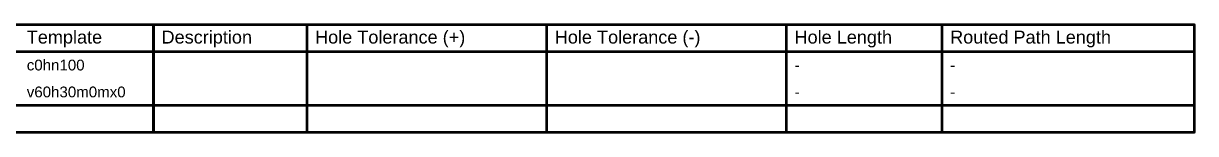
# Model space of a CAD drawing. Header units: inches. Extents: x -3.6 to 9.2, y -0.2 to 3.4.
# Drawn here: x 2.68 to 9.2, y 2.82 to 3.44 of the extents above; entities that cross this region are included whole.
import ezdxf

# ---------------------------------------------------------------- set-up
doc = ezdxf.new("R2010")
doc.units = ezdxf.units.IN
doc.header["$MEASUREMENT"] = 0
doc.layers.add('Drill Drawing', color=1, linetype='Continuous')
doc.styles.add('Arial', font='', dxfattribs={"height": 0.2})
doc.styles.get('Arial').set_extended_font_data('Arial')

msp = doc.modelspace()

# ---------------------------------------------------------------- linework, layer by layer
at = {"layer": 'Drill Drawing'}
for points in [[(-3.6025, 3.4305, 0.015, 0.015, 0), (9.1919, 3.4305, 0.015, 0.015, 0)], [(3.4026, 2.8305, 0.015, 0.015, 0), (3.4026, 3.4305, 0.015, 0.015, 0)], [(4.2564, 2.8305, 0.015, 0.015, 0), (4.2564, 3.4305, 0.015, 0.015, 0)], [(5.59, 2.8305, 0.015, 0.015, 0), (5.59, 3.4305, 0.015, 0.015, 0)], [(6.9236, 2.8305, 0.015, 0.015, 0), (6.9236, 3.4305, 0.015, 0.015, 0)], [(7.7893, 2.8305, 0.015, 0.015, 0), (7.7893, 3.4305, 0.015, 0.015, 0)], [(9.1919, 2.8305, 0.015, 0.015, 0), (9.1919, 3.4305, 0.015, 0.015, 0)], [(-3.6025, 3.2805, 0.015, 0.015, 0), (9.1919, 3.2805, 0.015, 0.015, 0)], [(-3.6025, 2.9805, 0.015, 0.015, 0), (9.1919, 2.9805, 0.015, 0.015, 0)], [(-3.6025, 2.8305, 0.015, 0.015, 0), (9.1919, 2.8305, 0.015, 0.015, 0)]]:
    msp.add_lwpolyline(points, format="xyseb", dxfattribs=at)
for points in [[(3.3988, 3.4305, 0.0075, 0.0075, 1), (3.4063, 3.4305, 0.0075, 0.0075, 1)], [(4.2526, 3.4305, 0.0075, 0.0075, 1), (4.2601, 3.4305, 0.0075, 0.0075, 1)], [(5.5862, 3.4305, 0.0075, 0.0075, 1), (5.5937, 3.4305, 0.0075, 0.0075, 1)], [(6.9198, 3.4305, 0.0075, 0.0075, 1), (6.9273, 3.4305, 0.0075, 0.0075, 1)], [(7.7856, 3.4305, 0.0075, 0.0075, 1), (7.7931, 3.4305, 0.0075, 0.0075, 1)], [(9.1882, 3.4305, 0.0075, 0.0075, 1), (9.1957, 3.4305, 0.0075, 0.0075, 1)], [(9.1882, 3.4305, 0.0075, 0.0075, 1), (9.1957, 3.4305, 0.0075, 0.0075, 1)], [(9.1882, 3.2805, 0.0075, 0.0075, 1), (9.1957, 3.2805, 0.0075, 0.0075, 1)], [(9.1882, 2.9805, 0.0075, 0.0075, 1), (9.1957, 2.9805, 0.0075, 0.0075, 1)], [(3.3988, 2.8305, 0.0075, 0.0075, 1), (3.4063, 2.8305, 0.0075, 0.0075, 1)], [(4.2526, 2.8305, 0.0075, 0.0075, 1), (4.2601, 2.8305, 0.0075, 0.0075, 1)], [(5.5862, 2.8305, 0.0075, 0.0075, 1), (5.5937, 2.8305, 0.0075, 0.0075, 1)], [(6.9198, 2.8305, 0.0075, 0.0075, 1), (6.9273, 2.8305, 0.0075, 0.0075, 1)], [(7.7856, 2.8305, 0.0075, 0.0075, 1), (7.7931, 2.8305, 0.0075, 0.0075, 1)], [(9.1882, 2.8305, 0.0075, 0.0075, 1), (9.1957, 2.8305, 0.0075, 0.0075, 1)], [(9.1882, 2.8305, 0.0075, 0.0075, 1), (9.1957, 2.8305, 0.0075, 0.0075, 1)]]:
    msp.add_lwpolyline(points, format="xyseb", close=True, dxfattribs=at)

# ---------------------------------------------------------------- texts
at = {"layer": 'Drill Drawing', "style": 'Arial'}
for s, height, p in [('Template', 0.072, (2.6978, 3.3255)), ('Description', 0.072, (3.4476, 3.3255)), ('Hole Tolerance (+)', 0.072, (4.3014, 3.3255)), ('Hole Tolerance (-)', 0.072, (5.635, 3.3255)), ('Hole Length', 0.072, (6.9686, 3.3255)), ('Routed Path Length', 0.072, (7.8343, 3.3255)), ('c0hn100', 0.06, (2.6978, 3.1755)), ('-', 0.06, (6.9686, 3.1755)), ('-', 0.06, (7.8343, 3.1755)), ('v60h30m0mx0', 0.06, (2.6978, 3.0255)), ('-', 0.06, (6.9686, 3.0255)), ('-', 0.06, (7.8343, 3.0255))]:
    msp.add_text(s, height=height, dxfattribs=at).set_placement(p)

doc.saveas('drawing.dxf')
